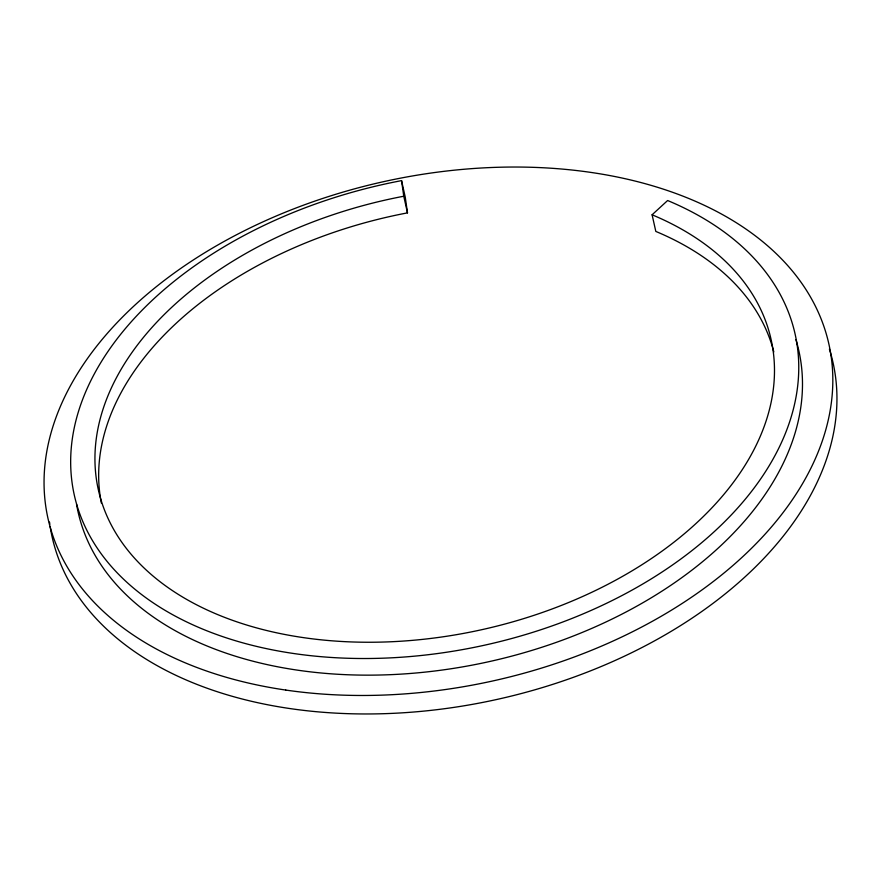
<?xml version="1.0" encoding="UTF-8"?>
<svg xmlns="http://www.w3.org/2000/svg" width="881" height="881" viewBox="0 0 881 881"><rect width="100%" height="100%" fill="white"/><g stroke="black" fill="none" stroke-linecap="round" stroke-linejoin="round"><path stroke-width="1.32" d="M401.56 180.627L403.762 196.232A344.669 220.162 -12.6 0 0 115.885 533.17A344.669 220.162 -12.6 0 0 630.697 571.637A344.669 220.162 -12.6 0 0 652.094 214.788L667.622 200.516A369.282 235.888 -12.6 0 1 644.694 582.859A369.282 235.888 -12.6 0 1 93.111 541.639A369.282 235.888 -12.6 0 1 401.56 180.627L405.271 197.267L407.485 212.872A344.669 220.162 -12.6 0 0 101.359 503.062M652.094 214.788L655.816 231.428A344.669 220.162 -12.6 0 1 773.815 351.96M403.762 196.232L407.485 212.872M829.406 349.118A400.062 255.545 -12.6 0 1 500.694 698.6A400.062 255.545 -12.6 0 1 50.151 526.497M49.821 524.283A400.062 255.545 -12.6 0 1 49.523 522.07M795.928 339.681A369.282 235.888 -12.6 0 1 492.611 660.849A369.282 235.888 -12.6 0 1 76.537 504.141M285.763 690.065A400.062 255.545 -12.6 0 0 829.693 347.918A400.062 255.545 -12.6 0 0 199.844 255.787A400.062 255.545 -12.6 0 0 285.763 690.065"/></g></svg>
